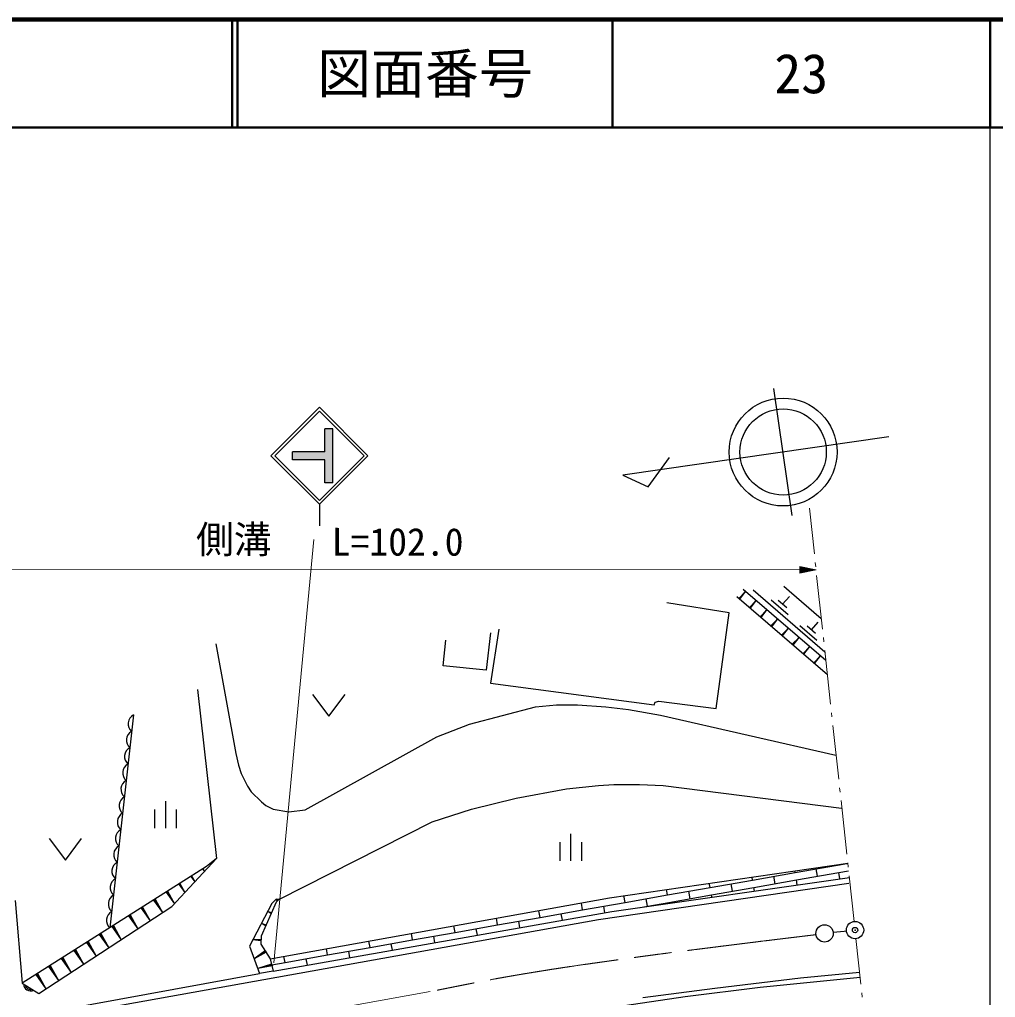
# Model space of a CAD drawing. Units: millimetres, scale not verified. Extents: x 40000 to 680000, y 20000 to 380000.
# Drawn here: x 489042 to 579500, y 289340 to 380000 of the extents above; entities that cross this region are included whole.
import ezdxf
from ezdxf.enums import TextEntityAlignment as Align

# ---------------------------------------------------------------- set-up
doc = ezdxf.new("R2010")
doc.units = ezdxf.units.MM
doc.header["$LTSCALE"] = 1000
doc.header["$PDMODE"] = 32
doc.header["$PDSIZE"] = 500
doc.linetypes.add('CHAIN', pattern=[18.5, 12, -1.5, 3.5, -1.5])
for name, color, linetype, lineweight in [('M-BGD', 7, 'Continuous', 25), ('M-BGD-HTXT', 7, 'Continuous', 13), ('M-BMK', 2, 'CHAIN', 13), ('M-BMK-SRVR', 3, 'Continuous', 25), ('M-STR-HTXT', 7, 'Continuous', 13), ('M-STR-STRC', 7, 'Continuous', 25), ('M-STR-STRD', 7, 'Continuous', 25), ('M-TTL', 2, 'Continuous', 140), ('M-TTL-BAND', 7, 'Continuous', 25), ('M-TTL-LINE', 7, 'Continuous', 50)]:
    doc.layers.add(name, color=color, linetype=linetype, lineweight=lineweight)
doc.layers.add('M-OTRS', color=6, linetype='Continuous')
doc.layers.add('M-TTL-TXT', color=7, linetype='Continuous')
doc.styles.add('ＭＳ ゴシック', font='')
doc.styles.get('ＭＳ ゴシック').set_extended_font_data('MS Gothic')

msp = doc.modelspace()

# ---------------------------------------------------------------- hatches: boundary and pattern name
at = {"layer": 'M-STR-STRC'}
msp.add_hatch(color=256, dxfattribs=at).paths.add_polyline_path([(514337, 339934), (517337, 339934), (517337, 342059), (518087, 342059), (518087, 337059), (517337, 337059), (517337, 339184), (514337, 339184)])

# ---------------------------------------------------------------- linework, layer by layer
at = {"layer": 'M-BGD'}
for p, q in [((560665, 334012), (558967, 345799)), ((569610, 341322), (544947, 337769)), ((547302, 336690), (549278, 339388)), ((544947, 337769), (547302, 336690)), ((559885, 327463), (560393, 327039)), ((555519, 326505), (563922, 319286)), ((555711, 326340), (556339, 326988)), ((555752, 326305), (556339, 326988)), ((555793, 326270), (556339, 326988)), ((556106, 327188), (563780, 320594)), ((563699, 321344), (557050, 327111)), ((559763, 325793), (560398, 326524)), ((560393, 327039), (563360, 324473)), ((554805, 325007), (549047, 325939)), ((555793, 326270), (555711, 326340)), ((556703, 325488), (557331, 326135)), ((556785, 325418), (556703, 325488)), ((556744, 325453), (557331, 326135)), ((556785, 325418), (557331, 326135)), ((560273, 324800), (558708, 326161)), ((560154, 325453), (559372, 326133)), ((553619, 316117), (554805, 325007)), ((557695, 324636), (558323, 325283)), ((557777, 324565), (557695, 324636)), ((557736, 324600), (558323, 325283)), ((557777, 324565), (558323, 325283)), ((558687, 323783), (559315, 324431)), ((558769, 323713), (558687, 323783)), ((558728, 323748), (559315, 324431)), ((558769, 323713), (559315, 324431)), ((562946, 322420), (561383, 323783)), ((562828, 323074), (562046, 323755)), ((562437, 323414), (563072, 324144)), ((532707, 323145), (532283, 319673)), ((533469, 323483), (532707, 318488)), ((559680, 322931), (560307, 323578)), ((559761, 322860), (559680, 322931)), ((559720, 322895), (560307, 323578)), ((559761, 322860), (560307, 323578)), ((507222, 322129), (509085, 311969)), ((528304, 320097), (528558, 322467)), ((560672, 322078), (561299, 322726)), ((560754, 322008), (560672, 322078)), ((560713, 322043), (561299, 322726)), ((560754, 322008), (561299, 322726)), ((561664, 321226), (562291, 321873)), ((561705, 321191), (562291, 321873)), ((561746, 321155), (562291, 321873)), ((561746, 321155), (561664, 321226)), ((562656, 320373), (563283, 321021)), ((562697, 320338), (563283, 321021)), ((562738, 320303), (563283, 321021)), ((532283, 319673), (528304, 320097)), ((562738, 320303), (562656, 320373)), ((532707, 318488), (547862, 316456)), ((505529, 317895), (507307, 302232)), ((516211, 317412), (517711, 315412)), ((517711, 315412), (519211, 317412)), ((536855, 316287), (538803, 316456)), ((538803, 316456), (540750, 316456)), ((540750, 316456), (543375, 316287)), ((547862, 316456), (547947, 316710)), ((547947, 316710), (548285, 316795)), ((548285, 316795), (553619, 316117)), ((499591, 315529), (497421, 295791)), ((530759, 314678), (536855, 316287)), ((543375, 316287), (545491, 316033)), ((545491, 316033), (548455, 315525)), ((548455, 315525), (564711, 311799)), ((527711, 313493), (530759, 314678)), ((515519, 306719), (527711, 313493)), ((509085, 311969), (509339, 310868)), ((509339, 310868), (509593, 310106)), ((509593, 310106), (510185, 308921)), ((510185, 308921), (510524, 308413)), ((510524, 308413), (511455, 307481)), ((535077, 307820), (539734, 308667)), ((539734, 308667), (542697, 309005)), ((542697, 309005), (544137, 309090)), ((544137, 309090), (546507, 309090)), ((546507, 309090), (548709, 309005)), ((548709, 309005), (565219, 306889)), ((502587, 305030), (502587, 307530)), ((511455, 307481), (511879, 307143)), ((530929, 306804), (535077, 307820)), ((501587, 305030), (501587, 306780)), ((503587, 305030), (503587, 306780)), ((511879, 307143), (512556, 306804)), ((512556, 306804), (513995, 306550)), ((513995, 306550), (515519, 306719)), ((527288, 305619), (530929, 306804)), ((513064, 298422), (527288, 305619)), ((491790, 304069), (493290, 302069)), ((493290, 302069), (494790, 304069)), ((539149, 301995), (539149, 303745)), ((540149, 301995), (540149, 304495)), ((541149, 301995), (541149, 303745)), ((503152, 297763), (507307, 302232)), ((507307, 302232), (506375, 301470)), ((506375, 301470), (489293, 290668)), ((506019, 301245), (506047, 301263)), ((506019, 301245), (506181, 301021)), ((506033, 301254), (506181, 301021)), ((506047, 301263), (506181, 301021)), ((543717, 298583), (565816, 301783)), ((560924, 300923), (560898, 301071)), ((560924, 300923), (564863, 301618)), ((563015, 300581), (562894, 301270)), ((564863, 301618), (564859, 301644)), ((564863, 301618), (565723, 301769)), ((564985, 300928), (565891, 301088)), ((504926, 300554), (504988, 300593)), ((504926, 300554), (505284, 300056)), ((504957, 300573), (505284, 300056)), ((504988, 300593), (505284, 300056)), ((543950, 297305), (565959, 300459)), ((553046, 299534), (556985, 300228)), ((556985, 300228), (556937, 300497)), ((556985, 300228), (560924, 300923)), ((557106, 299539), (561046, 300234)), ((559076, 299886), (558954, 300576)), ((561046, 300234), (564985, 300928)), ((561128, 299767), (561046, 300234)), ((565089, 300335), (564985, 300928)), ((502631, 299102), (502765, 299187)), ((502765, 299187), (503402, 298031)), ((503797, 299840), (503894, 299901)), ((503797, 299840), (504358, 299060)), ((503846, 299870), (504358, 299060)), ((503894, 299901), (504358, 299060)), ((542697, 296559), (565896, 299946)), ((549106, 298839), (549016, 299351)), ((549106, 298839), (553046, 299534)), ((551198, 298497), (551076, 299187)), ((553046, 299534), (552977, 299924)), ((553167, 298844), (557106, 299539)), ((555137, 299192), (555015, 299881)), ((557166, 299199), (557106, 299539)), ((488624, 298330), (489293, 290668)), ((501467, 298366), (501611, 298458)), ((501467, 298366), (502301, 297206)), ((501539, 298412), (502301, 297206)), ((501611, 298458), (502301, 297206)), ((502631, 299102), (503402, 298031)), ((502698, 299145), (503402, 298031)), ((512286, 292924), (543717, 298583)), ((512814, 298447), (512428, 298057)), ((512940, 298294), (512799, 298431)), ((512948, 298303), (512799, 298431)), ((512932, 298286), (512799, 298431)), ((513064, 298422), (512814, 298447)), ((513064, 298422), (512816, 298166)), ((512948, 298303), (512932, 298286)), ((545167, 298145), (545056, 298777)), ((545167, 298145), (549106, 298839)), ((547258, 297803), (547137, 298492)), ((549228, 298150), (553167, 298844)), ((553205, 298632), (553167, 298844)), ((490832, 289706), (503152, 297763)), ((500304, 297631), (500451, 297724)), ((500304, 297631), (501151, 296455)), ((500378, 297678), (501151, 296455)), ((500451, 297724), (501151, 296455)), ((512428, 298057), (510364, 294103)), ((512816, 298166), (511435, 295007)), ((537289, 296755), (537178, 297381)), ((537289, 296755), (541228, 297450)), ((541228, 297450), (541116, 298086)), ((541228, 297450), (545167, 298145)), ((543304, 297191), (543198, 297797)), ((546554, 297678), (549228, 298150)), ((549243, 298064), (549228, 298150)), ((465566, 282759), (542697, 296559)), ((499140, 296895), (499289, 296989)), ((499140, 296895), (499999, 295701)), ((499215, 296942), (499999, 295701)), ((499289, 296989), (499999, 295701)), ((512374, 297154), (512034, 297302)), ((512383, 297174), (512034, 297302)), ((512365, 297133), (512034, 297302)), ((512383, 297174), (512365, 297133)), ((512560, 291764), (543950, 297305)), ((533349, 296061), (533241, 296676)), ((533349, 296061), (537289, 296755)), ((539365, 296496), (539258, 297103)), ((497586, 295912), (497738, 296008)), ((497586, 295912), (498461, 294695)), ((497662, 295960), (498461, 294695)), ((497738, 296008), (498461, 294695)), ((511875, 296013), (511457, 296196)), ((511886, 296039), (511457, 296196)), ((511864, 295988), (511457, 296196)), ((511886, 296039), (511864, 295988)), ((529410, 295366), (529304, 295971)), ((529410, 295366), (533349, 296061)), ((531487, 295105), (531380, 295714)), ((535426, 295800), (535319, 296408)), ((496417, 295173), (496570, 295270)), ((496417, 295173), (497305, 293939)), ((496494, 295221), (497305, 293939)), ((496570, 295270), (497305, 293939)), ((511422, 294694), (510666, 294682)), ((511420, 294649), (510666, 294682)), ((511418, 294604), (510666, 294682)), ((511435, 295007), (511404, 294292)), ((511422, 294694), (511418, 294604)), ((521532, 293977), (525471, 294672)), ((525471, 294672), (525366, 295266)), ((525471, 294672), (529410, 295366)), ((527548, 294410), (527441, 295019)), ((494072, 293690), (494230, 293790)), ((494151, 293740), (494984, 292422)), ((494230, 293790), (494984, 292422)), ((495245, 294432), (495401, 294531)), ((495245, 294432), (496146, 293181)), ((495323, 294481), (496146, 293181)), ((495401, 294531), (496146, 293181)), ((510364, 294103), (511286, 291564)), ((511404, 294292), (512286, 292924)), ((517593, 293283), (517491, 293856)), ((517593, 293283), (521532, 293977)), ((521532, 293977), (521429, 294561)), ((523609, 293714), (523501, 294324)), ((492896, 292947), (493056, 293048)), ((492896, 292947), (493821, 291661)), ((492976, 292997), (493821, 291661)), ((493056, 293048), (493821, 291661)), ((494072, 293690), (494984, 292422)), ((511804, 293671), (510791, 292928)), ((511845, 293608), (510791, 292928)), ((511886, 293545), (510791, 292928)), ((511804, 293671), (511886, 293545)), ((512286, 292924), (512560, 291764)), ((513653, 292588), (513554, 293151)), ((513653, 292588), (517593, 293283)), ((515731, 292323), (515623, 292935)), ((519670, 293019), (519562, 293630)), ((491718, 292202), (491881, 292305)), ((491718, 292202), (492656, 290899)), ((491799, 292253), (492656, 290899)), ((491881, 292305), (492656, 290899)), ((512405, 292422), (511115, 292034)), ((512423, 292344), (511115, 292034)), ((512442, 292265), (511115, 292034)), ((512405, 292422), (512442, 292265)), ((512417, 292370), (513653, 292588)), ((482499, 286315), (511286, 291564)), ((490538, 291456), (490703, 291560)), ((490538, 291456), (491488, 290135)), ((490620, 291508), (491488, 290135)), ((490703, 291560), (491488, 290135)), ((512560, 291764), (511286, 291564)), ((489293, 290668), (490832, 289706))]:
    msp.add_line(p, q, dxfattribs=at)
for radius in [5000, 4000]:
    msp.add_circle((559822, 339906), radius, dxfattribs=at)
for centre, radius, start, end in [((500034, 314712), 929, 118.438, 229.01423), ((499867, 313193), 929, 118.438, 229.01423), ((499700, 311675), 929, 118.438, 229.01423), ((499533, 310157), 929, 118.438, 229.01423), ((499366, 308639), 929, 118.438, 229.01423), ((499199, 307120), 929, 118.438, 229.01423), ((499032, 305602), 929, 118.438, 229.01423), ((498865, 304084), 929, 118.438, 229.01423), ((498698, 302566), 929, 118.438, 229.01423), ((498531, 301047), 929, 118.438, 229.01423), ((498364, 299529), 929, 118.438, 229.01423), ((498197, 298011), 929, 118.438, 229.01423), ((498031, 296493), 929, 118.438, 229.01423), ((490074, 290597), 654, 180.76659, 295.20843), ((490074, 290597), 523, 190.57783, 285.39719), ((490074, 290597), 392, 212.45428, 263.52074)]:
    msp.add_arc(centre, radius, start, end, dxfattribs=at)
at = {"layer": 'M-BGD-HTXT'}
for p, q in [((562713, 330454), (562253, 334701)), ((562842, 329261), (562799, 329659)), ((563466, 323495), (562928, 328466)), ((563595, 322302), (563552, 322700)), ((564219, 316536), (563681, 321507)), ((564348, 315343), (564305, 315740)), ((564972, 309576), (564434, 314547)), ((565101, 308383), (565058, 308781)), ((565725, 302617), (565187, 307588)), ((565854, 301424), (565811, 301822)), ((566400, 296382), (565940, 300629)), ((566570, 294791), (567018, 290567)), ((567102, 289772), (567145, 289374))]:
    msp.add_line(p, q, dxfattribs=at)
at = {"layer": 'M-BMK'}
msp.add_line((527099, 289881), (465638, 278818), dxfattribs=at)
msp.add_open_spline([(562870, 295159), (558868, 294680), (557855, 294557), (554643, 294153), (550677, 293655), (548453, 293386), (544495, 292831), (541526, 292414), (539861, 292192), (536902, 291709), (533058, 291083), (531810, 290819), (527099, 289881)], degree=3, knots=[0, 0, 0, 0, 1, 1, 1, 2, 2, 2, 3, 3, 3, 4, 4, 4, 4], dxfattribs=at)
msp.add_open_spline([(565692, 295489), (565073, 295433), (565073, 295433), (564454, 295377)], degree=3, dxfattribs=at)
at = {"layer": 'M-BMK-SRVR'}
for centre in [(563661, 295275), (566486, 295587)]:
    msp.add_circle(centre, 800, dxfattribs=at)
at = {"layer": 'M-OTRS'}
msp.add_point((566486, 295587), dxfattribs=at)
at = {"layer": 'M-STR-HTXT'}
for p, q in [((516325, 331807), (512603, 292537)), ((561372, 329289), (561371, 328689)), ((562872, 328988), (561372, 329289)), ((561672, 329229), (561372, 329229)), ((561372, 329169), (561972, 329169)), ((562272, 329109), (561372, 329109)), ((463935, 329035), (561372, 328989)), ((562872, 328988), (561371, 328689)), ((561371, 328809), (561971, 328809)), ((561671, 328749), (561371, 328749)), ((561372, 329049), (562572, 329049)), ((562872, 328988), (561372, 328989)), ((561372, 328929), (562572, 328929)), ((562272, 328869), (561372, 328869))]:
    msp.add_line(p, q, dxfattribs=at)
at = {"layer": 'M-STR-STRC'}
for p, q in [((512337, 339560), (516837, 344060)), ((512691, 339560), (516837, 343706)), ((521338, 339560), (516837, 344060)), ((520984, 339560), (516837, 343706)), ((518087, 342059), (517337, 342059)), ((517337, 339934), (517337, 342059)), ((518087, 337059), (518087, 342059)), ((512337, 339560), (516837, 335059)), ((512691, 339560), (516837, 335413)), ((514337, 339184), (514337, 339934)), ((517337, 339934), (514337, 339934)), ((517337, 339184), (514337, 339184)), ((516837, 335413), (520984, 339560)), ((516838, 335060), (521338, 339560)), ((517337, 337059), (517337, 339184)), ((518087, 337059), (517337, 337059)), ((516837, 335059), (516837, 333059))]:
    msp.add_line(p, q, dxfattribs=at)
at = {"layer": 'M-STR-STRD'}
for p, q in [((561436, 291115), (553482, 290183)), ((557707, 290295), (566948, 291230)), ((566903, 291652), (561436, 291115)), ((553482, 290183), (546816, 289307)), ((550747, 289437), (557707, 290295)), ((537596, 287470), (550747, 289437))]:
    msp.add_line(p, q, dxfattribs=at)
at = {"layer": 'M-TTL'}
msp.add_line((680000, 380000), (40000, 380000), dxfattribs=at)
at = {"layer": 'M-TTL-BAND'}
msp.add_line((579000, 20000), (579000, 370000), dxfattribs=at)
at = {"layer": 'M-TTL-LINE'}
for p, q in [((508747, 380000), (508747, 370000)), ((509247, 380000), (509247, 370000)), ((543997, 380000), (543997, 370000)), ((579000, 380000), (579000, 370000)), ((40000, 370000), (680000, 370000))]:
    msp.add_line(p, q, dxfattribs=at)

# ---------------------------------------------------------------- texts
at = {"layer": 'M-STR-HTXT', "style": 'ＭＳ ゴシック'}
msp.add_text('側溝', height=2566, dxfattribs=at).set_placement((505399, 329752), align=Align.BOTTOM_LEFT)
msp.add_text('L=102.0', height=2566, rotation=359.903, dxfattribs=at).set_placement((517974, 329543), align=Align.BOTTOM_LEFT)
at = {"layer": 'M-TTL-TXT', "style": 'ＭＳ ゴシック'}
for s, p in [('図面番号', (526622, 375000)), ('23', (561497, 375000))]:
    msp.add_text(s, height=3666, dxfattribs=at).set_placement(p, align=Align.MIDDLE_CENTER)

doc.saveas('drawing.dxf')
